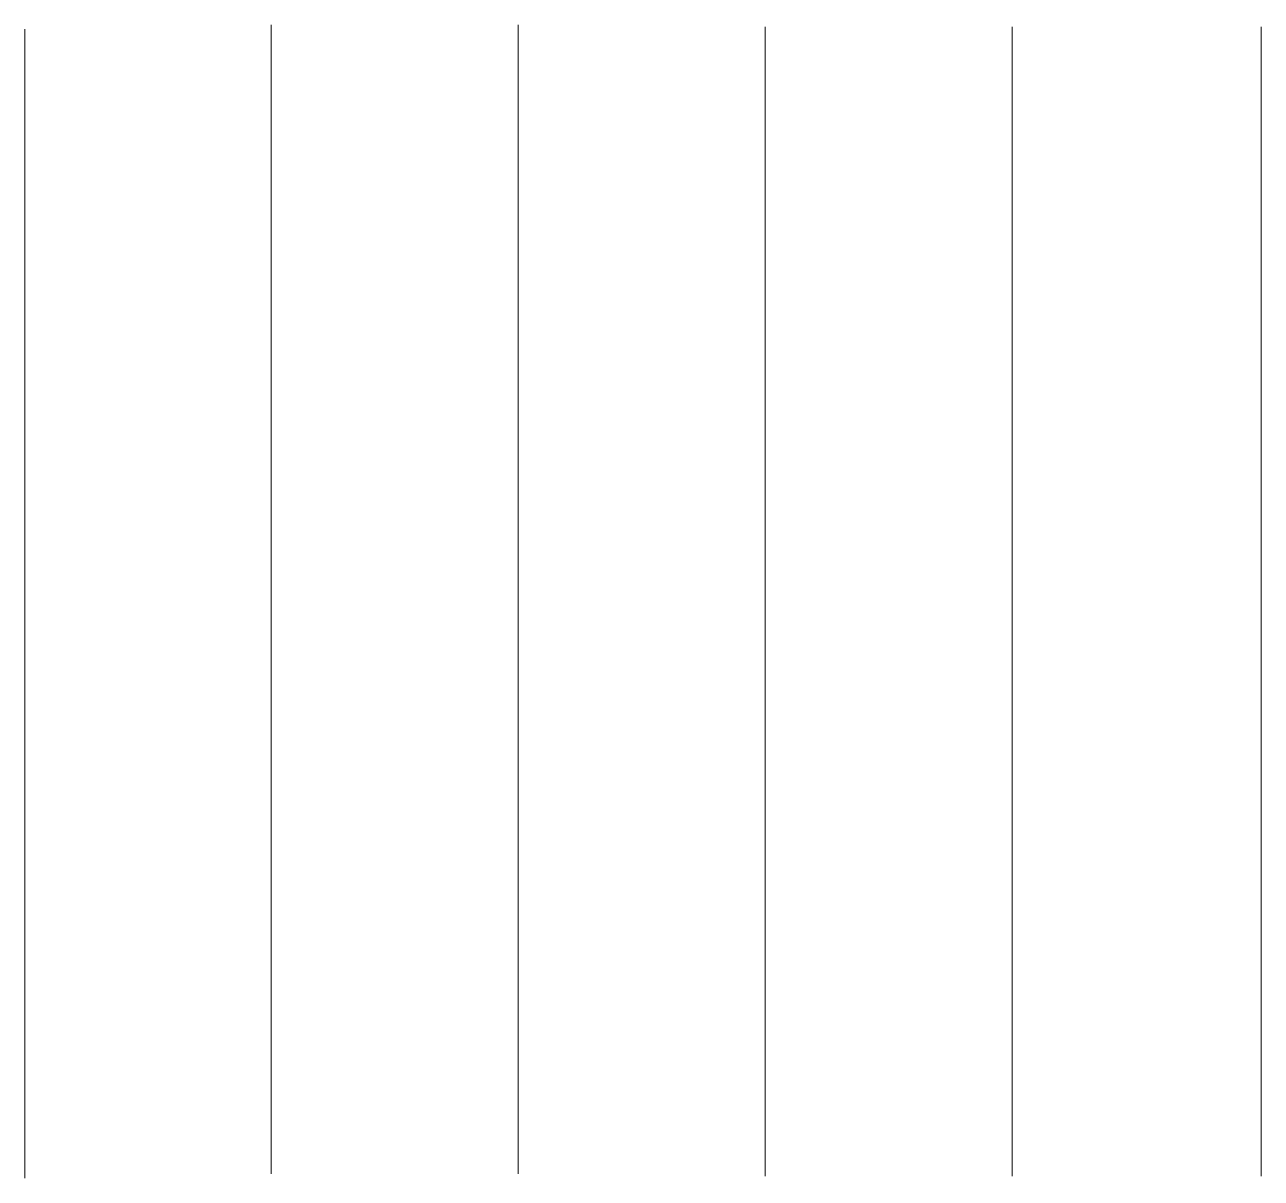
# Model space of a CAD drawing. Header units: millimetres. Extents: x 5278 to 9848, y 4081 to 8084.
# Drawn here: x 9787.7 to 9847.5, y 8028.1 to 8083.9 of the extents above.
import ezdxf

# ---------------------------------------------------------------- set-up
doc = ezdxf.new("R2010")
doc.units = ezdxf.units.MM
doc.layers.get('0').update_dxf_attribs({"lineweight": 15})

msp = doc.modelspace()

# ---------------------------------------------------------------- linework, layer by layer
at = {"color": 4}
for p, q in [((9787.713, 8028.068), (9787.713, 8083.665)), ((9799.631, 8028.283), (9799.631, 8083.879)), ((9811.573, 8028.283), (9811.573, 8083.879)), ((9823.515, 8028.173), (9823.515, 8083.77)), ((9835.458, 8028.173), (9835.458, 8083.77)), ((9847.509, 8028.173), (9847.509, 8083.77))]:
    msp.add_line(p, q, dxfattribs=at)

doc.saveas('drawing.dxf')
